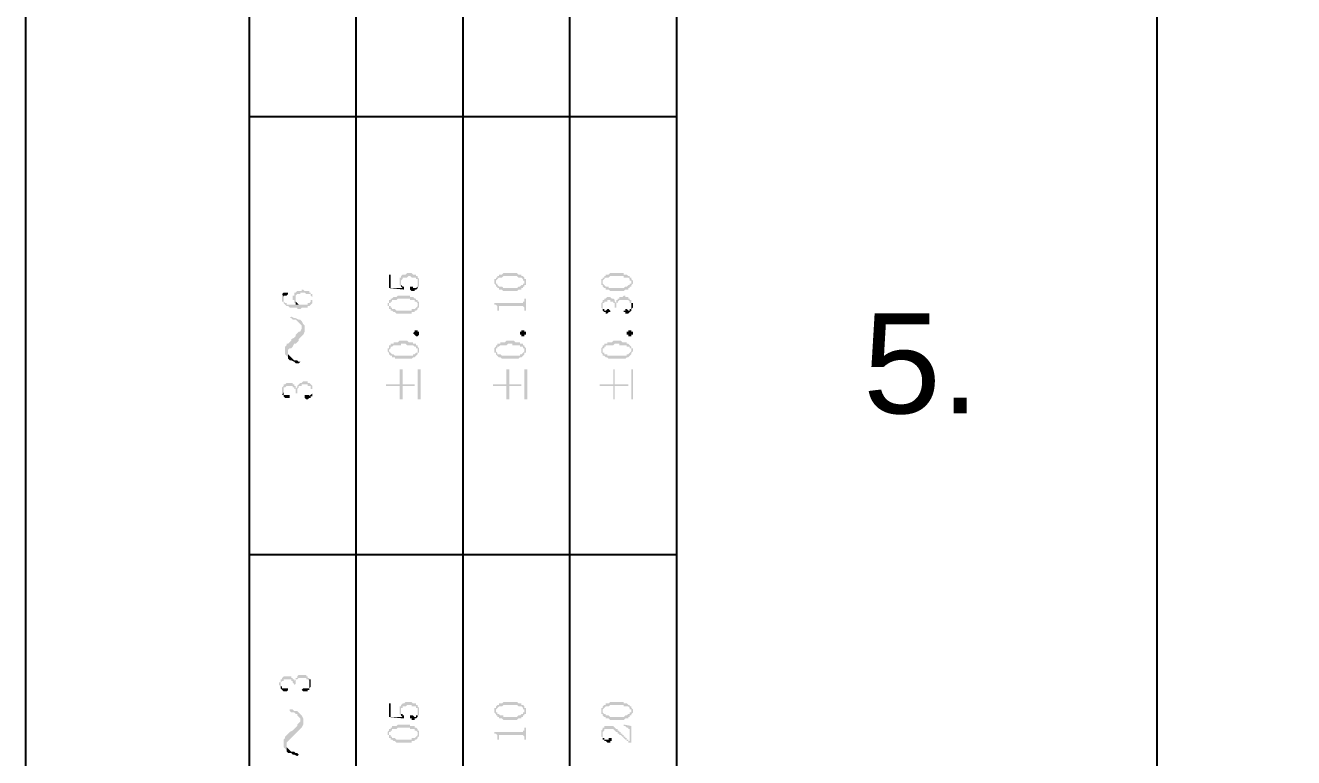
# Model space of a CAD drawing. Header units: millimetres. Extents: x 7018 to 13530, y 4187 to 5692.
# Drawn here: x 7018 to 7056.03, y 4571.49 to 4593.45 of the extents above; entities that cross this region are included whole.
import ezdxf

# ---------------------------------------------------------------- set-up
doc = ezdxf.new("R2010")
doc.units = ezdxf.units.MM
doc.styles.get("Standard").update_dxf_attribs({"font": 'arial.ttf'})

msp = doc.modelspace()

# ---------------------------------------------------------------- hatches: boundary and pattern name
at = {"transparency": 33554559}
for points in [[(7028.905, 4585.982), (7028.905, 4585.575), (7029.357, 4585.53), (7029.357, 4585.575), (7029.357, 4585.621), (7029.312, 4585.575), (7028.95, 4585.575), (7028.95, 4585.982)], [(7029.221, 4585.801), (7029.221, 4585.711), (7029.221, 4585.666), (7029.221, 4585.666), (7029.266, 4585.621), (7029.266, 4585.756), (7029.266, 4585.801), (7029.266, 4585.801), (7029.312, 4585.846), (7029.312, 4585.891), (7029.447, 4585.891), (7029.492, 4585.937), (7029.537, 4585.937), (7029.582, 4585.891), (7029.718, 4585.891), (7029.718, 4585.846), (7029.763, 4585.846), (7029.763, 4585.801), (7029.763, 4585.756), (7029.763, 4585.621), (7029.808, 4585.621), (7029.808, 4585.666), (7029.808, 4585.756), (7029.808, 4585.801), (7029.808, 4585.846), (7029.763, 4585.891), (7029.763, 4585.937), (7029.718, 4585.937), (7029.718, 4585.982), (7029.627, 4585.982), (7029.582, 4586.027), (7029.447, 4586.027), (7029.402, 4585.982), (7029.312, 4585.982), (7029.266, 4585.937), (7029.266, 4585.891), (7029.221, 4585.891), (7029.221, 4585.846)], [(7032.065, 4585.756), (7032.065, 4585.711), (7032.065, 4585.711), (7032.11, 4585.666), (7032.11, 4585.621), (7032.11, 4585.756), (7032.11, 4585.801), (7032.11, 4585.801), (7032.155, 4585.846), (7032.155, 4585.846), (7032.2, 4585.891), (7032.29, 4585.891), (7032.335, 4585.937), (7032.742, 4585.937), (7032.787, 4585.891), (7032.877, 4585.891), (7032.922, 4585.846), (7032.922, 4585.801), (7032.967, 4585.801), (7032.967, 4585.756), (7032.967, 4585.891), (7032.967, 4585.891), (7032.922, 4585.937), (7032.877, 4585.937), (7032.877, 4585.982), (7032.787, 4585.982), (7032.742, 4586.027), (7032.335, 4586.027), (7032.29, 4585.982), (7032.2, 4585.982), (7032.2, 4585.937), (7032.155, 4585.937), (7032.155, 4585.891), (7032.11, 4585.891), (7032.11, 4585.846), (7032.065, 4585.846), (7032.065, 4585.801), (7032.065, 4585.801)], [(7032.11, 4585.621), (7032.155, 4585.621), (7032.155, 4585.575), (7032.2, 4585.575), (7032.2, 4585.53), (7032.29, 4585.53), (7032.335, 4585.485), (7032.742, 4585.485), (7032.787, 4585.53), (7032.877, 4585.53), (7032.877, 4585.575), (7032.922, 4585.575), (7032.922, 4585.621), (7032.967, 4585.621), (7032.967, 4585.666), (7033.012, 4585.666), (7033.012, 4585.711), (7033.012, 4585.756), (7033.012, 4585.801), (7033.012, 4585.846), (7032.967, 4585.846), (7032.967, 4585.891), (7032.967, 4585.756), (7032.967, 4585.711), (7032.922, 4585.711), (7032.922, 4585.666), (7032.877, 4585.666), (7032.832, 4585.621), (7032.787, 4585.621), (7032.742, 4585.575), (7032.335, 4585.575), (7032.29, 4585.621), (7032.2, 4585.621), (7032.155, 4585.666), (7032.155, 4585.711), (7032.11, 4585.711), (7032.11, 4585.756), (7032.11, 4585.756)], [(7035.269, 4585.756), (7035.269, 4585.711), (7035.269, 4585.666), (7035.314, 4585.666), (7035.314, 4585.621), (7035.314, 4585.756), (7035.314, 4585.801), (7035.314, 4585.801), (7035.359, 4585.846), (7035.359, 4585.846), (7035.404, 4585.891), (7035.495, 4585.891), (7035.54, 4585.937), (7035.946, 4585.937), (7035.946, 4585.891), (7036.081, 4585.891), (7036.126, 4585.846), (7036.126, 4585.801), (7036.172, 4585.801), (7036.172, 4585.756), (7036.172, 4585.891), (7036.126, 4585.891), (7036.126, 4585.937), (7036.081, 4585.937), (7036.036, 4585.982), (7035.946, 4585.982), (7035.946, 4586.027), (7035.54, 4586.027), (7035.495, 4585.982), (7035.404, 4585.982), (7035.404, 4585.937), (7035.359, 4585.937), (7035.359, 4585.891), (7035.314, 4585.891), (7035.314, 4585.846), (7035.269, 4585.846), (7035.269, 4585.801), (7035.269, 4585.801)], [(7035.314, 4585.621), (7035.314, 4585.621), (7035.359, 4585.575), (7035.404, 4585.575), (7035.404, 4585.53), (7035.495, 4585.53), (7035.54, 4585.485), (7035.946, 4585.485), (7035.991, 4585.53), (7036.081, 4585.53), (7036.081, 4585.575), (7036.126, 4585.575), (7036.126, 4585.621), (7036.172, 4585.621), (7036.172, 4585.666), (7036.172, 4585.666), (7036.217, 4585.711), (7036.217, 4585.756), (7036.217, 4585.801), (7036.217, 4585.801), (7036.172, 4585.846), (7036.172, 4585.891), (7036.172, 4585.756), (7036.172, 4585.711), (7036.126, 4585.711), (7036.126, 4585.666), (7036.081, 4585.666), (7036.036, 4585.621), (7035.991, 4585.621), (7035.946, 4585.575), (7035.495, 4585.575), (7035.495, 4585.621), (7035.404, 4585.621), (7035.359, 4585.666), (7035.359, 4585.666), (7035.314, 4585.711), (7035.314, 4585.756), (7035.314, 4585.756)], [(7026.017, 4585.26), (7026.017, 4585.214), (7026.062, 4585.214), (7026.062, 4585.169), (7026.062, 4585.124), (7026.107, 4585.124), (7026.107, 4585.305), (7026.107, 4585.35), (7026.107, 4585.35), (7026.152, 4585.395), (7026.243, 4585.395), (7026.243, 4585.44), (7026.378, 4585.44), (7026.423, 4585.395), (7026.558, 4585.395), (7026.558, 4585.35), (7026.558, 4585.35), (7026.604, 4585.305), (7026.604, 4585.124), (7026.604, 4585.169), (7026.604, 4585.214), (7026.604, 4585.26), (7026.604, 4585.305), (7026.604, 4585.35), (7026.604, 4585.395), (7026.558, 4585.395), (7026.558, 4585.44), (7026.513, 4585.44), (7026.513, 4585.485), (7026.378, 4585.485), (7026.333, 4585.53), (7026.288, 4585.53), (7026.288, 4585.485), (7026.152, 4585.485), (7026.107, 4585.44), (7026.062, 4585.44), (7026.062, 4585.395), (7026.062, 4585.35), (7026.017, 4585.35), (7026.017, 4585.305)], [(7029.266, 4585.621), (7029.266, 4585.621), (7029.312, 4585.575), (7029.312, 4585.575), (7029.357, 4585.621), (7029.312, 4585.621), (7029.266, 4585.666), (7029.266, 4585.711), (7029.266, 4585.756)], [(7029.537, 4585.575), (7029.537, 4585.53), (7029.537, 4585.53), (7029.582, 4585.485), (7029.673, 4585.485), (7029.673, 4585.53), (7029.718, 4585.53), (7029.763, 4585.575), (7029.763, 4585.756), (7029.763, 4585.666), (7029.763, 4585.621), (7029.763, 4585.621), (7029.718, 4585.575), (7029.627, 4585.575), (7029.627, 4585.621), (7029.537, 4585.621)], [(7025.701, 4585.395), (7025.746, 4585.305), (7025.746, 4585.35), (7025.836, 4585.35), (7025.881, 4585.395), (7025.881, 4585.44), (7025.746, 4585.44)], [(7025.701, 4585.305), (7025.701, 4585.26), (7025.701, 4585.214), (7025.701, 4585.169), (7025.746, 4585.169), (7025.746, 4585.124), (7025.746, 4585.124), (7025.791, 4585.079), (7025.791, 4585.079), (7025.836, 4585.034), (7025.881, 4585.034), (7025.927, 4584.989), (7026.152, 4584.989), (7026.152, 4584.944), (7026.243, 4584.944), (7026.288, 4584.989), (7026.468, 4584.989), (7026.468, 4585.034), (7026.513, 4585.034), (7026.558, 4585.079), (7026.558, 4585.079), (7026.604, 4585.124), (7026.604, 4585.26), (7026.604, 4585.214), (7026.558, 4585.214), (7026.558, 4585.169), (7026.558, 4585.169), (7026.513, 4585.124), (7026.468, 4585.124), (7026.468, 4585.079), (7025.836, 4585.079), (7025.836, 4585.124), (7025.791, 4585.124), (7025.746, 4585.169), (7025.746, 4585.214), (7025.746, 4585.305), (7025.701, 4585.395)], [(7026.107, 4585.124), (7026.107, 4585.079), (7026.197, 4585.079), (7026.152, 4585.124), (7026.152, 4585.124), (7026.107, 4585.169), (7026.107, 4585.26), (7026.107, 4585.26)], [(7028.86, 4585.079), (7028.86, 4585.034), (7028.905, 4585.034), (7028.905, 4584.989), (7028.905, 4584.944), (7028.905, 4585.079), (7028.905, 4585.124), (7028.95, 4585.124), (7028.95, 4585.169), (7028.996, 4585.169), (7028.996, 4585.214), (7029.131, 4585.214), (7029.176, 4585.26), (7029.537, 4585.26), (7029.537, 4585.214), (7029.673, 4585.214), (7029.673, 4585.169), (7029.718, 4585.169), (7029.763, 4585.124), (7029.763, 4585.079), (7029.763, 4585.214), (7029.718, 4585.214), (7029.718, 4585.26), (7029.673, 4585.26), (7029.627, 4585.305), (7029.537, 4585.305), (7029.537, 4585.35), (7029.176, 4585.35), (7029.131, 4585.305), (7029.041, 4585.305), (7028.996, 4585.26), (7028.95, 4585.26), (7028.95, 4585.214), (7028.905, 4585.214), (7028.905, 4585.169), (7028.905, 4585.124), (7028.86, 4585.124)], [(7028.905, 4584.944), (7028.95, 4584.944), (7028.95, 4584.898), (7028.996, 4584.898), (7029.041, 4584.853), (7029.086, 4584.853), (7029.131, 4584.808), (7029.582, 4584.808), (7029.582, 4584.853), (7029.673, 4584.853), (7029.673, 4584.898), (7029.718, 4584.898), (7029.763, 4584.944), (7029.763, 4584.989), (7029.808, 4584.989), (7029.808, 4585.034), (7029.808, 4585.079), (7029.808, 4585.124), (7029.808, 4585.169), (7029.763, 4585.169), (7029.763, 4585.214), (7029.763, 4585.034), (7029.763, 4585.034), (7029.718, 4584.989), (7029.718, 4584.989), (7029.673, 4584.944), (7029.582, 4584.944), (7029.582, 4584.898), (7029.131, 4584.898), (7029.086, 4584.944), (7028.996, 4584.944), (7028.996, 4584.989), (7028.95, 4584.989), (7028.95, 4585.034), (7028.905, 4585.034), (7028.905, 4585.079)], [(7032.065, 4585.124), (7032.065, 4585.079), (7032.11, 4585.079), (7032.155, 4585.034), (7032.155, 4584.944), (7032.155, 4584.898), (7032.2, 4584.898), (7032.2, 4584.989), (7032.2, 4585.034), (7032.922, 4585.034), (7032.967, 4584.989), (7032.967, 4584.898), (7033.012, 4584.898), (7033.012, 4585.26), (7032.967, 4585.26), (7032.967, 4585.214), (7032.967, 4585.169), (7032.922, 4585.169), (7032.922, 4585.124), (7032.877, 4585.124)], [(7035.269, 4585.079), (7035.269, 4585.034), (7035.269, 4584.989), (7035.269, 4584.989), (7035.314, 4584.944), (7035.314, 4585.034), (7035.314, 4585.079), (7035.314, 4585.124), (7035.359, 4585.124), (7035.359, 4585.169), (7035.449, 4585.169), (7035.449, 4585.214), (7035.54, 4585.214), (7035.54, 4585.169), (7035.63, 4585.169), (7035.63, 4585.124), (7035.675, 4585.124), (7035.675, 4585.034), (7035.675, 4584.989), (7035.72, 4584.989), (7035.72, 4585.034), (7035.72, 4585.124), (7035.765, 4585.124), (7035.765, 4585.169), (7035.765, 4585.169), (7035.811, 4585.214), (7036.081, 4585.214), (7036.126, 4585.169), (7036.126, 4585.124), (7036.172, 4585.124), (7036.172, 4585.079), (7036.172, 4585.034), (7036.172, 4585.214), (7036.126, 4585.214), (7036.126, 4585.26), (7036.081, 4585.26), (7036.081, 4585.305), (7035.991, 4585.305), (7035.991, 4585.35), (7035.946, 4585.35), (7035.901, 4585.305), (7035.811, 4585.305), (7035.811, 4585.26), (7035.765, 4585.26), (7035.765, 4585.214), (7035.72, 4585.214), (7035.72, 4585.169), (7035.72, 4585.124), (7035.675, 4585.169), (7035.675, 4585.214), (7035.675, 4585.214), (7035.63, 4585.26), (7035.585, 4585.26), (7035.54, 4585.305), (7035.449, 4585.305), (7035.404, 4585.26), (7035.359, 4585.26), (7035.359, 4585.214), (7035.314, 4585.214), (7035.314, 4585.169), (7035.314, 4585.169), (7035.269, 4585.124)], [(7035.946, 4584.853), (7035.991, 4584.853), (7035.991, 4584.808), (7036.081, 4584.808), (7036.126, 4584.853), (7036.126, 4584.853), (7036.172, 4584.898), (7036.172, 4584.944), (7036.172, 4584.944), (7036.217, 4584.989), (7036.217, 4585.034), (7036.217, 4585.079), (7036.217, 4585.124), (7036.172, 4585.124), (7036.172, 4585.214), (7036.172, 4585.034), (7036.172, 4584.989), (7036.172, 4584.944), (7036.126, 4584.944), (7036.126, 4584.898), (7036.081, 4584.898), (7036.036, 4584.944), (7035.991, 4584.944), (7035.991, 4584.898), (7035.946, 4584.898)], [(7025.927, 4584.673), (7025.972, 4584.673), (7026.017, 4584.628), (7026.107, 4584.628), (7026.152, 4584.583), (7026.197, 4584.537), (7026.197, 4584.537), (7026.243, 4584.492), (7026.288, 4584.447), (7026.288, 4584.131), (7026.288, 4584.131), (7026.333, 4584.176), (7026.378, 4584.267), (7026.378, 4584.447), (7026.333, 4584.492), (7026.288, 4584.583), (7026.288, 4584.583), (7026.243, 4584.628), (7026.197, 4584.628), (7026.107, 4584.673), (7026.062, 4584.673), (7025.972, 4584.718)], [(7035.314, 4584.944), (7035.314, 4584.898), (7035.314, 4584.898), (7035.359, 4584.853), (7035.404, 4584.853), (7035.404, 4584.808), (7035.449, 4584.808), (7035.495, 4584.853), (7035.54, 4584.853), (7035.54, 4584.898), (7035.54, 4584.898), (7035.495, 4584.944), (7035.449, 4584.944), (7035.404, 4584.898), (7035.359, 4584.898), (7035.359, 4584.944), (7035.314, 4584.944), (7035.314, 4585.034), (7035.314, 4585.034)], [(7025.791, 4583.68), (7025.791, 4583.59), (7025.836, 4583.545), (7025.881, 4583.499), (7025.881, 4583.725), (7025.927, 4583.77), (7025.972, 4583.77), (7026.017, 4583.815), (7026.062, 4583.906), (7026.107, 4583.906), (7026.152, 4583.951), (7026.197, 4583.996), (7026.197, 4584.041), (7026.243, 4584.086), (7026.288, 4584.131), (7026.288, 4584.402), (7026.288, 4584.357), (7026.243, 4584.267), (7026.197, 4584.267), (7026.152, 4584.221), (7026.107, 4584.176), (7026.107, 4584.131), (7026.062, 4584.086), (7025.972, 4584.041), (7025.972, 4583.996), (7025.927, 4583.951), (7025.881, 4583.906), (7025.836, 4583.906), (7025.836, 4583.86), (7025.791, 4583.815), (7025.791, 4583.725)], [(7029.808, 4584.221), (7029.808, 4584.176), (7029.808, 4584.176), (7029.763, 4584.131), (7029.718, 4584.131), (7029.673, 4584.176), (7029.673, 4584.176), (7029.627, 4584.221), (7029.627, 4584.221), (7029.673, 4584.267), (7029.673, 4584.312), (7029.763, 4584.312), (7029.763, 4584.267), (7029.808, 4584.267), (7029.808, 4584.221)], [(7033.012, 4584.221), (7033.012, 4584.176), (7032.967, 4584.176), (7032.967, 4584.131), (7032.877, 4584.131), (7032.877, 4584.176), (7032.832, 4584.176), (7032.832, 4584.221), (7032.832, 4584.267), (7032.877, 4584.267), (7032.877, 4584.312), (7032.967, 4584.312), (7032.967, 4584.267), (7033.012, 4584.267), (7033.012, 4584.221)], [(7036.217, 4584.221), (7036.217, 4584.176), (7036.172, 4584.176), (7036.172, 4584.131), (7036.081, 4584.131), (7036.081, 4584.176), (7036.036, 4584.176), (7036.036, 4584.221), (7036.036, 4584.267), (7036.081, 4584.267), (7036.081, 4584.312), (7036.172, 4584.312), (7036.172, 4584.267), (7036.217, 4584.267), (7036.217, 4584.221)], [(7028.86, 4583.725), (7028.86, 4583.68), (7028.86, 4583.68), (7028.905, 4583.635), (7028.905, 4583.59), (7028.905, 4583.725), (7028.905, 4583.725), (7028.95, 4583.77), (7028.95, 4583.815), (7028.996, 4583.815), (7029.041, 4583.86), (7029.266, 4583.86), (7029.266, 4583.906), (7029.402, 4583.906), (7029.447, 4583.86), (7029.627, 4583.86), (7029.673, 4583.815), (7029.718, 4583.815), (7029.718, 4583.77), (7029.763, 4583.77), (7029.763, 4583.725), (7029.763, 4583.86), (7029.718, 4583.86), (7029.718, 4583.906), (7029.627, 4583.906), (7029.627, 4583.951), (7029.492, 4583.951), (7029.447, 4583.996), (7029.221, 4583.996), (7029.176, 4583.951), (7029.041, 4583.951), (7029.041, 4583.906), (7028.95, 4583.906), (7028.95, 4583.86), (7028.905, 4583.86), (7028.905, 4583.815), (7028.905, 4583.77), (7028.86, 4583.77)], [(7032.065, 4583.725), (7032.065, 4583.68), (7032.065, 4583.635), (7032.11, 4583.635), (7032.11, 4583.59), (7032.11, 4583.725), (7032.11, 4583.77), (7032.155, 4583.77), (7032.155, 4583.815), (7032.2, 4583.815), (7032.245, 4583.86), (7032.426, 4583.86), (7032.471, 4583.906), (7032.606, 4583.906), (7032.606, 4583.86), (7032.832, 4583.86), (7032.832, 4583.815), (7032.922, 4583.815), (7032.922, 4583.77), (7032.967, 4583.77), (7032.967, 4583.725), (7032.967, 4583.86), (7032.922, 4583.86), (7032.922, 4583.906), (7032.832, 4583.906), (7032.832, 4583.951), (7032.696, 4583.951), (7032.651, 4583.996), (7032.426, 4583.996), (7032.381, 4583.951), (7032.245, 4583.951), (7032.245, 4583.906), (7032.155, 4583.906), (7032.155, 4583.86), (7032.11, 4583.86), (7032.11, 4583.815), (7032.11, 4583.815), (7032.065, 4583.77)], [(7035.269, 4583.725), (7035.269, 4583.68), (7035.269, 4583.635), (7035.269, 4583.635), (7035.314, 4583.59), (7035.314, 4583.725), (7035.314, 4583.77), (7035.359, 4583.77), (7035.359, 4583.815), (7035.404, 4583.815), (7035.404, 4583.86), (7035.63, 4583.86), (7035.675, 4583.906), (7035.811, 4583.906), (7035.811, 4583.86), (7036.036, 4583.86), (7036.036, 4583.815), (7036.126, 4583.815), (7036.126, 4583.77), (7036.172, 4583.77), (7036.172, 4583.725), (7036.172, 4583.815), (7036.126, 4583.86), (7036.126, 4583.86), (7036.081, 4583.906), (7036.036, 4583.906), (7036.036, 4583.951), (7035.901, 4583.951), (7035.856, 4583.996), (7035.63, 4583.996), (7035.585, 4583.951), (7035.449, 4583.951), (7035.449, 4583.906), (7035.359, 4583.906), (7035.359, 4583.86), (7035.314, 4583.86), (7035.314, 4583.815), (7035.314, 4583.815), (7035.269, 4583.77)], [(7025.881, 4583.499), (7025.881, 4583.454), (7025.927, 4583.409), (7025.972, 4583.409), (7026.062, 4583.364), (7026.107, 4583.319), (7026.197, 4583.319), (7026.243, 4583.364), (7026.197, 4583.364), (7026.152, 4583.409), (7026.062, 4583.409), (7026.017, 4583.454), (7025.972, 4583.499), (7025.972, 4583.499), (7025.927, 4583.545), (7025.881, 4583.59), (7025.881, 4583.635)], [(7028.905, 4583.59), (7028.95, 4583.545), (7028.996, 4583.545), (7028.996, 4583.499), (7029.086, 4583.499), (7029.086, 4583.454), (7029.582, 4583.454), (7029.627, 4583.499), (7029.673, 4583.499), (7029.718, 4583.545), (7029.718, 4583.545), (7029.763, 4583.59), (7029.763, 4583.635), (7029.808, 4583.635), (7029.808, 4583.68), (7029.808, 4583.725), (7029.808, 4583.77), (7029.808, 4583.77), (7029.763, 4583.815), (7029.763, 4583.68), (7029.763, 4583.635), (7029.718, 4583.635), (7029.673, 4583.59), (7029.627, 4583.59), (7029.627, 4583.545), (7029.086, 4583.545), (7029.041, 4583.59), (7028.996, 4583.59), (7028.95, 4583.635), (7028.95, 4583.635), (7028.905, 4583.68), (7028.905, 4583.725)], [(7032.11, 4583.59), (7032.155, 4583.545), (7032.155, 4583.545), (7032.2, 4583.499), (7032.245, 4583.499), (7032.29, 4583.454), (7032.787, 4583.454), (7032.832, 4583.499), (7032.877, 4583.499), (7032.922, 4583.545), (7032.922, 4583.545), (7032.967, 4583.59), (7032.967, 4583.635), (7033.012, 4583.635), (7033.012, 4583.68), (7033.012, 4583.725), (7033.012, 4583.77), (7033.012, 4583.77), (7032.967, 4583.815), (7032.967, 4583.68), (7032.967, 4583.68), (7032.922, 4583.635), (7032.922, 4583.635), (7032.877, 4583.59), (7032.832, 4583.59), (7032.832, 4583.545), (7032.29, 4583.545), (7032.245, 4583.59), (7032.155, 4583.59), (7032.155, 4583.635), (7032.155, 4583.635), (7032.11, 4583.68), (7032.11, 4583.725)], [(7035.314, 4583.59), (7035.314, 4583.545), (7035.359, 4583.545), (7035.404, 4583.499), (7035.449, 4583.499), (7035.495, 4583.454), (7035.991, 4583.454), (7036.036, 4583.499), (7036.081, 4583.499), (7036.126, 4583.545), (7036.126, 4583.545), (7036.172, 4583.59), (7036.172, 4583.635), (7036.172, 4583.635), (7036.217, 4583.68), (7036.217, 4583.725), (7036.217, 4583.77), (7036.172, 4583.77), (7036.172, 4583.815), (7036.172, 4583.68), (7036.172, 4583.68), (7036.126, 4583.635), (7036.126, 4583.635), (7036.081, 4583.59), (7036.036, 4583.59), (7036.036, 4583.545), (7035.449, 4583.545), (7035.449, 4583.59), (7035.359, 4583.59), (7035.359, 4583.635), (7035.314, 4583.635), (7035.314, 4583.68), (7035.314, 4583.725)], [(7028.815, 4582.687), (7028.815, 4582.642), (7029.221, 4582.642), (7029.221, 4582.236), (7029.312, 4582.236), (7029.312, 4582.642), (7029.673, 4582.642), (7029.673, 4582.687), (7029.312, 4582.687), (7029.312, 4583.138), (7029.221, 4583.138), (7029.221, 4582.687)], [(7029.853, 4582.236), (7029.853, 4583.138), (7029.763, 4583.138), (7029.763, 4582.236)], [(7032.019, 4582.687), (7032.019, 4582.642), (7032.426, 4582.642), (7032.426, 4582.236), (7032.516, 4582.236), (7032.516, 4582.642), (7032.877, 4582.642), (7032.877, 4582.687), (7032.516, 4582.687), (7032.516, 4583.138), (7032.426, 4583.138), (7032.426, 4582.687)], [(7033.057, 4582.236), (7033.057, 4583.138), (7032.967, 4583.138), (7032.967, 4582.236)], [(7035.224, 4582.687), (7035.224, 4582.642), (7035.63, 4582.642), (7035.63, 4582.236), (7035.675, 4582.236), (7035.675, 4582.642), (7036.081, 4582.642), (7036.081, 4582.687), (7035.675, 4582.687), (7035.675, 4583.138), (7035.63, 4583.138), (7035.63, 4582.687)], [(7036.217, 4582.236), (7036.217, 4583.138), (7036.172, 4583.138), (7036.172, 4582.236)], [(7025.701, 4582.506), (7025.701, 4582.416), (7025.701, 4582.371), (7025.746, 4582.461), (7025.746, 4582.506), (7025.746, 4582.552), (7025.746, 4582.597), (7025.791, 4582.597), (7025.836, 4582.642), (7026.017, 4582.642), (7026.017, 4582.597), (7026.062, 4582.597), (7026.062, 4582.552), (7026.107, 4582.552), (7026.107, 4582.506), (7026.107, 4582.416), (7026.152, 4582.416), (7026.152, 4582.506), (7026.152, 4582.552), (7026.152, 4582.552), (7026.197, 4582.597), (7026.197, 4582.642), (7026.288, 4582.642), (7026.288, 4582.687), (7026.468, 4582.687), (7026.468, 4582.642), (7026.558, 4582.642), (7026.558, 4582.597), (7026.558, 4582.552), (7026.604, 4582.552), (7026.604, 4582.461), (7026.604, 4582.642), (7026.604, 4582.642), (7026.558, 4582.687), (7026.558, 4582.687), (7026.513, 4582.732), (7026.468, 4582.732), (7026.468, 4582.777), (7026.333, 4582.777), (7026.288, 4582.732), (7026.243, 4582.732), (7026.197, 4582.687), (7026.197, 4582.687), (7026.152, 4582.642), (7026.152, 4582.597), (7026.107, 4582.552), (7026.107, 4582.597), (7026.107, 4582.642), (7026.062, 4582.642), (7026.062, 4582.687), (7026.017, 4582.687), (7026.017, 4582.732), (7025.836, 4582.732), (7025.791, 4582.687), (7025.746, 4582.687), (7025.746, 4582.642), (7025.746, 4582.642), (7025.701, 4582.597)], [(7025.701, 4582.371), (7025.746, 4582.371), (7025.746, 4582.326), (7025.746, 4582.326), (7025.791, 4582.281), (7025.927, 4582.281), (7025.927, 4582.326), (7025.927, 4582.371), (7025.746, 4582.371), (7025.746, 4582.416), (7025.746, 4582.461), (7025.746, 4582.461)], [(7026.378, 4582.326), (7026.378, 4582.281), (7026.378, 4582.281), (7026.423, 4582.236), (7026.468, 4582.236), (7026.513, 4582.281), (7026.558, 4582.281), (7026.558, 4582.326), (7026.604, 4582.326), (7026.604, 4582.371), (7026.604, 4582.416), (7026.604, 4582.506), (7026.604, 4582.552), (7026.604, 4582.597), (7026.604, 4582.642), (7026.604, 4582.461), (7026.604, 4582.416), (7026.558, 4582.371), (7026.558, 4582.371), (7026.513, 4582.326), (7026.513, 4582.371), (7026.378, 4582.371)], [(7025.611, 4573.706), (7025.611, 4573.661), (7025.656, 4573.661), (7025.656, 4573.615), (7025.656, 4573.706), (7025.656, 4573.751), (7025.701, 4573.796), (7025.746, 4573.796), (7025.746, 4573.841), (7025.972, 4573.841), (7025.972, 4573.796), (7026.017, 4573.796), (7026.017, 4573.751), (7026.017, 4573.751), (7026.062, 4573.706), (7026.062, 4573.661), (7026.062, 4573.661), (7026.107, 4573.706), (7026.107, 4573.751), (7026.107, 4573.796), (7026.107, 4573.841), (7026.152, 4573.841), (7026.197, 4573.886), (7026.423, 4573.886), (7026.423, 4573.841), (7026.468, 4573.841), (7026.513, 4573.796), (7026.513, 4573.706), (7026.513, 4573.886), (7026.468, 4573.886), (7026.468, 4573.931), (7026.423, 4573.931), (7026.423, 4573.976), (7026.197, 4573.976), (7026.152, 4573.931), (7026.152, 4573.886), (7026.107, 4573.886), (7026.107, 4573.841), (7026.107, 4573.841), (7026.062, 4573.796), (7026.062, 4573.841), (7026.017, 4573.841), (7026.017, 4573.886), (7025.972, 4573.886), (7025.972, 4573.931), (7025.746, 4573.931), (7025.701, 4573.886), (7025.701, 4573.841), (7025.656, 4573.841), (7025.656, 4573.796), (7025.656, 4573.751), (7025.611, 4573.751)], [(7025.656, 4573.615), (7025.656, 4573.57), (7025.656, 4573.57), (7025.701, 4573.525), (7025.701, 4573.525), (7025.746, 4573.48), (7025.836, 4573.48), (7025.881, 4573.525), (7025.881, 4573.57), (7025.701, 4573.57), (7025.701, 4573.615), (7025.701, 4573.615), (7025.656, 4573.661), (7025.656, 4573.706)], [(7026.288, 4573.525), (7026.288, 4573.525), (7026.333, 4573.48), (7026.468, 4573.48), (7026.468, 4573.525), (7026.513, 4573.525), (7026.513, 4573.57), (7026.558, 4573.615), (7026.558, 4573.661), (7026.558, 4573.706), (7026.558, 4573.796), (7026.558, 4573.841), (7026.513, 4573.841), (7026.513, 4573.661), (7026.513, 4573.615), (7026.513, 4573.57), (7026.333, 4573.57)], [(7025.927, 4572.893), (7025.927, 4572.893), (7025.972, 4572.848), (7026.062, 4572.848), (7026.107, 4572.803), (7026.152, 4572.803), (7026.152, 4572.758), (7026.197, 4572.713), (7026.243, 4572.668), (7026.243, 4572.352), (7026.243, 4572.352), (7026.288, 4572.397), (7026.333, 4572.487), (7026.333, 4572.668), (7026.288, 4572.758), (7026.243, 4572.803), (7026.243, 4572.803), (7026.197, 4572.848), (7026.152, 4572.893), (7026.062, 4572.893), (7026.017, 4572.938), (7025.927, 4572.938)], [(7028.905, 4573.119), (7028.905, 4572.713), (7029.357, 4572.668), (7029.357, 4572.713), (7029.357, 4572.758), (7029.312, 4572.713), (7028.95, 4572.713), (7028.95, 4573.119)], [(7029.221, 4572.938), (7029.221, 4572.848), (7029.221, 4572.803), (7029.221, 4572.803), (7029.266, 4572.758), (7029.266, 4572.893), (7029.266, 4572.984), (7029.312, 4572.984), (7029.312, 4573.029), (7029.402, 4573.029), (7029.447, 4573.074), (7029.582, 4573.074), (7029.582, 4573.029), (7029.718, 4573.029), (7029.718, 4572.984), (7029.763, 4572.984), (7029.763, 4572.938), (7029.763, 4572.893), (7029.763, 4572.758), (7029.808, 4572.758), (7029.808, 4572.803), (7029.808, 4572.893), (7029.808, 4572.938), (7029.808, 4572.984), (7029.763, 4573.029), (7029.763, 4573.074), (7029.718, 4573.074), (7029.718, 4573.119), (7029.627, 4573.119), (7029.582, 4573.164), (7029.402, 4573.164), (7029.357, 4573.119), (7029.312, 4573.119), (7029.266, 4573.074), (7029.266, 4573.029), (7029.221, 4573.029), (7029.221, 4572.984)], [(7032.065, 4572.893), (7032.065, 4572.848), (7032.065, 4572.848), (7032.11, 4572.803), (7032.11, 4572.758), (7032.11, 4572.893), (7032.11, 4572.938), (7032.11, 4572.938), (7032.155, 4572.984), (7032.155, 4572.984), (7032.2, 4573.029), (7032.29, 4573.029), (7032.335, 4573.074), (7032.742, 4573.074), (7032.787, 4573.029), (7032.877, 4573.029), (7032.922, 4572.984), (7032.922, 4572.938), (7032.967, 4572.938), (7032.967, 4572.893), (7032.967, 4573.029), (7032.967, 4573.029), (7032.922, 4573.074), (7032.877, 4573.074), (7032.877, 4573.119), (7032.787, 4573.119), (7032.742, 4573.164), (7032.335, 4573.164), (7032.29, 4573.119), (7032.2, 4573.119), (7032.2, 4573.074), (7032.155, 4573.074), (7032.11, 4573.029), (7032.11, 4572.984), (7032.065, 4572.984), (7032.065, 4572.938), (7032.065, 4572.938)], [(7032.11, 4572.758), (7032.155, 4572.758), (7032.155, 4572.713), (7032.2, 4572.713), (7032.2, 4572.668), (7032.29, 4572.668), (7032.335, 4572.623), (7032.742, 4572.623), (7032.787, 4572.668), (7032.877, 4572.668), (7032.877, 4572.713), (7032.922, 4572.713), (7032.922, 4572.758), (7032.967, 4572.758), (7032.967, 4572.803), (7033.012, 4572.803), (7033.012, 4572.848), (7033.012, 4572.893), (7033.012, 4572.938), (7033.012, 4572.984), (7032.967, 4572.984), (7032.967, 4573.029), (7032.967, 4572.893), (7032.967, 4572.848), (7032.922, 4572.848), (7032.922, 4572.803), (7032.877, 4572.803), (7032.832, 4572.758), (7032.787, 4572.758), (7032.742, 4572.713), (7032.335, 4572.713), (7032.335, 4572.758), (7032.245, 4572.758), (7032.2, 4572.803), (7032.155, 4572.803), (7032.155, 4572.848), (7032.11, 4572.848), (7032.11, 4572.893), (7032.11, 4572.893)], [(7035.269, 4572.893), (7035.269, 4572.848), (7035.269, 4572.803), (7035.314, 4572.803), (7035.314, 4572.758), (7035.314, 4572.893), (7035.314, 4572.938), (7035.314, 4572.938), (7035.359, 4572.984), (7035.359, 4572.984), (7035.404, 4573.029), (7035.495, 4573.029), (7035.54, 4573.074), (7035.946, 4573.074), (7035.946, 4573.029), (7036.081, 4573.029), (7036.126, 4572.984), (7036.126, 4572.938), (7036.172, 4572.938), (7036.172, 4572.893), (7036.172, 4573.029), (7036.126, 4573.029), (7036.126, 4573.074), (7036.081, 4573.074), (7036.036, 4573.119), (7035.946, 4573.119), (7035.946, 4573.164), (7035.54, 4573.164), (7035.495, 4573.119), (7035.404, 4573.119), (7035.404, 4573.074), (7035.359, 4573.074), (7035.314, 4573.029), (7035.314, 4572.984), (7035.269, 4572.984), (7035.269, 4572.938), (7035.269, 4572.938)], [(7035.314, 4572.758), (7035.314, 4572.758), (7035.359, 4572.713), (7035.404, 4572.713), (7035.404, 4572.668), (7035.495, 4572.668), (7035.54, 4572.623), (7035.946, 4572.623), (7035.991, 4572.668), (7036.081, 4572.668), (7036.081, 4572.713), (7036.126, 4572.713), (7036.126, 4572.758), (7036.172, 4572.758), (7036.172, 4572.803), (7036.172, 4572.803), (7036.217, 4572.848), (7036.217, 4572.893), (7036.217, 4572.938), (7036.217, 4572.938), (7036.172, 4572.984), (7036.172, 4573.029), (7036.172, 4572.893), (7036.172, 4572.848), (7036.126, 4572.848), (7036.126, 4572.803), (7036.081, 4572.803), (7036.036, 4572.758), (7035.991, 4572.758), (7035.946, 4572.713), (7035.54, 4572.713), (7035.495, 4572.758), (7035.404, 4572.758), (7035.404, 4572.803), (7035.359, 4572.803), (7035.314, 4572.848), (7035.314, 4572.893), (7035.314, 4572.893)], [(7025.746, 4571.9), (7025.746, 4571.81), (7025.791, 4571.765), (7025.836, 4571.72), (7025.836, 4571.946), (7025.881, 4571.991), (7025.927, 4572.036), (7025.972, 4572.081), (7026.017, 4572.126), (7026.062, 4572.171), (7026.107, 4572.216), (7026.152, 4572.261), (7026.152, 4572.261), (7026.197, 4572.307), (7026.243, 4572.352), (7026.243, 4572.623), (7026.243, 4572.577), (7026.197, 4572.532), (7026.152, 4572.487), (7026.152, 4572.442), (7026.107, 4572.397), (7026.062, 4572.352), (7026.017, 4572.307), (7025.927, 4572.261), (7025.927, 4572.261), (7025.881, 4572.216), (7025.836, 4572.171), (7025.791, 4572.126), (7025.791, 4572.081), (7025.746, 4572.036), (7025.746, 4571.991)], [(7029.266, 4572.758), (7029.266, 4572.758), (7029.312, 4572.713), (7029.312, 4572.713), (7029.357, 4572.758), (7029.312, 4572.758), (7029.312, 4572.803), (7029.266, 4572.803), (7029.266, 4572.848), (7029.266, 4572.893)], [(7029.537, 4572.713), (7029.537, 4572.668), (7029.582, 4572.668), (7029.582, 4572.623), (7029.673, 4572.623), (7029.673, 4572.668), (7029.718, 4572.668), (7029.763, 4572.713), (7029.763, 4572.893), (7029.763, 4572.803), (7029.763, 4572.758), (7029.718, 4572.758), (7029.718, 4572.713), (7029.673, 4572.713), (7029.627, 4572.758), (7029.537, 4572.758)], [(7028.86, 4572.216), (7028.86, 4572.171), (7028.905, 4572.171), (7028.905, 4572.126), (7028.905, 4572.081), (7028.905, 4572.216), (7028.905, 4572.261), (7028.95, 4572.261), (7028.95, 4572.307), (7028.996, 4572.307), (7028.996, 4572.352), (7029.131, 4572.352), (7029.176, 4572.397), (7029.537, 4572.397), (7029.537, 4572.352), (7029.673, 4572.352), (7029.673, 4572.307), (7029.718, 4572.307), (7029.763, 4572.261), (7029.763, 4572.216), (7029.763, 4572.352), (7029.763, 4572.352), (7029.718, 4572.397), (7029.673, 4572.397), (7029.673, 4572.442), (7029.537, 4572.442), (7029.537, 4572.487), (7029.176, 4572.487), (7029.131, 4572.442), (7028.996, 4572.442), (7028.996, 4572.397), (7028.95, 4572.397), (7028.95, 4572.352), (7028.905, 4572.352), (7028.905, 4572.307), (7028.905, 4572.307), (7028.86, 4572.261)], [(7028.905, 4572.081), (7028.95, 4572.081), (7028.95, 4572.036), (7028.996, 4572.036), (7029.041, 4571.991), (7029.086, 4571.991), (7029.131, 4571.946), (7029.582, 4571.946), (7029.582, 4571.991), (7029.673, 4571.991), (7029.673, 4572.036), (7029.718, 4572.036), (7029.763, 4572.081), (7029.763, 4572.126), (7029.808, 4572.126), (7029.808, 4572.171), (7029.808, 4572.216), (7029.808, 4572.261), (7029.808, 4572.307), (7029.763, 4572.307), (7029.763, 4572.352), (7029.763, 4572.216), (7029.763, 4572.171), (7029.763, 4572.171), (7029.718, 4572.126), (7029.718, 4572.126), (7029.673, 4572.081), (7029.582, 4572.081), (7029.582, 4572.036), (7029.131, 4572.036), (7029.086, 4572.081), (7028.996, 4572.081), (7028.996, 4572.126), (7028.95, 4572.126), (7028.95, 4572.171), (7028.905, 4572.171), (7028.905, 4572.216)], [(7032.065, 4572.261), (7032.065, 4572.216), (7032.11, 4572.216), (7032.155, 4572.171), (7032.155, 4572.126), (7032.155, 4572.036), (7032.2, 4572.036), (7032.2, 4572.126), (7032.2, 4572.171), (7032.922, 4572.171), (7032.967, 4572.126), (7032.967, 4572.036), (7033.012, 4572.036), (7033.012, 4572.397), (7032.967, 4572.397), (7032.967, 4572.352), (7032.967, 4572.307), (7032.922, 4572.307), (7032.922, 4572.261), (7032.877, 4572.261)], [(7035.269, 4572.216), (7035.269, 4572.171), (7035.269, 4572.126), (7035.269, 4572.126), (7035.314, 4572.081), (7035.314, 4572.216), (7035.314, 4572.261), (7035.314, 4572.261), (7035.359, 4572.307), (7035.359, 4572.352), (7035.63, 4572.352), (7035.675, 4572.307), (7035.675, 4572.307), (7035.72, 4572.261), (7035.765, 4572.261), (7035.765, 4572.216), (7035.811, 4572.216), (7035.811, 4572.171), (7035.856, 4572.171), (7035.901, 4572.126), (7035.901, 4572.126), (7035.946, 4572.081), (7035.946, 4572.081), (7035.991, 4572.036), (7036.036, 4572.036), (7036.036, 4571.991), (7036.081, 4571.991), (7036.081, 4571.946), (7036.126, 4571.946), (7036.126, 4571.991), (7036.081, 4571.991), (7036.081, 4572.036), (7036.036, 4572.036), (7036.036, 4572.081), (7035.991, 4572.081), (7035.991, 4572.126), (7035.946, 4572.126), (7035.946, 4572.171), (7035.901, 4572.171), (7035.901, 4572.216), (7035.856, 4572.216), (7035.856, 4572.261), (7035.811, 4572.261), (7035.811, 4572.307), (7035.765, 4572.307), (7035.765, 4572.352), (7035.72, 4572.352), (7035.675, 4572.397), (7035.675, 4572.397), (7035.63, 4572.442), (7035.359, 4572.442), (7035.359, 4572.397), (7035.314, 4572.397), (7035.314, 4572.352), (7035.314, 4572.352), (7035.269, 4572.307), (7035.269, 4572.261), (7035.269, 4572.261)], [(7035.314, 4572.081), (7035.314, 4572.036), (7035.359, 4572.036), (7035.359, 4571.991), (7035.404, 4571.991), (7035.449, 4571.946), (7035.54, 4571.946), (7035.54, 4571.991), (7035.585, 4571.991), (7035.585, 4572.036), (7035.585, 4572.081), (7035.495, 4572.081), (7035.495, 4572.036), (7035.359, 4572.036), (7035.359, 4572.081), (7035.314, 4572.081), (7035.314, 4572.126), (7035.314, 4572.171), (7035.314, 4572.171)], [(7035.946, 4572.487), (7035.946, 4572.442), (7035.991, 4572.442), (7036.036, 4572.397), (7036.081, 4572.397), (7036.081, 4572.352), (7036.126, 4572.352), (7036.126, 4571.946), (7036.172, 4571.946), (7036.172, 4572.442)], [(7025.836, 4571.72), (7025.836, 4571.675), (7025.881, 4571.63), (7025.972, 4571.63), (7026.017, 4571.584), (7026.062, 4571.584), (7026.152, 4571.539), (7026.197, 4571.584), (7026.152, 4571.63), (7026.107, 4571.63), (7026.062, 4571.675), (7025.972, 4571.675), (7025.927, 4571.72), (7025.927, 4571.72), (7025.881, 4571.765), (7025.836, 4571.81), (7025.836, 4571.855)]]:
    msp.add_hatch(color=256, dxfattribs=at).paths.add_polyline_path(points)

# ---------------------------------------------------------------- linework, layer by layer
for p, q in [((7024.708, 4815.918), (7024.708, 4529.177)), ((7051.932, 4815.918), (7051.932, 4559.957))]:
    msp.add_line(p, q)
msp.add_lwpolyline([(7438.001, 4524.918), (7438.001, 4821.918), (7018.001, 4821.918), (7018.001, 4524.918)], close=True)
for points in [[(7037.526, 4815.918), (7037.526, 4529.177)], [(7027.912, 4643.525), (7027.912, 4550.508)], [(7031.117, 4643.525), (7031.117, 4550.508)], [(7034.321, 4643.525), (7034.321, 4550.508)], [(7024.708, 4590.721), (7037.526, 4590.721)], [(7024.708, 4577.587), (7037.526, 4577.587)]]:
    msp.add_lwpolyline(points)

# ---------------------------------------------------------------- texts
at = {"insert": (7044.866, 4583.297), "char_height": 2.9997, "width": 34.34827, "attachment_point": 5}
msp.add_mtext('5.', dxfattribs=at)

doc.saveas('drawing.dxf')
